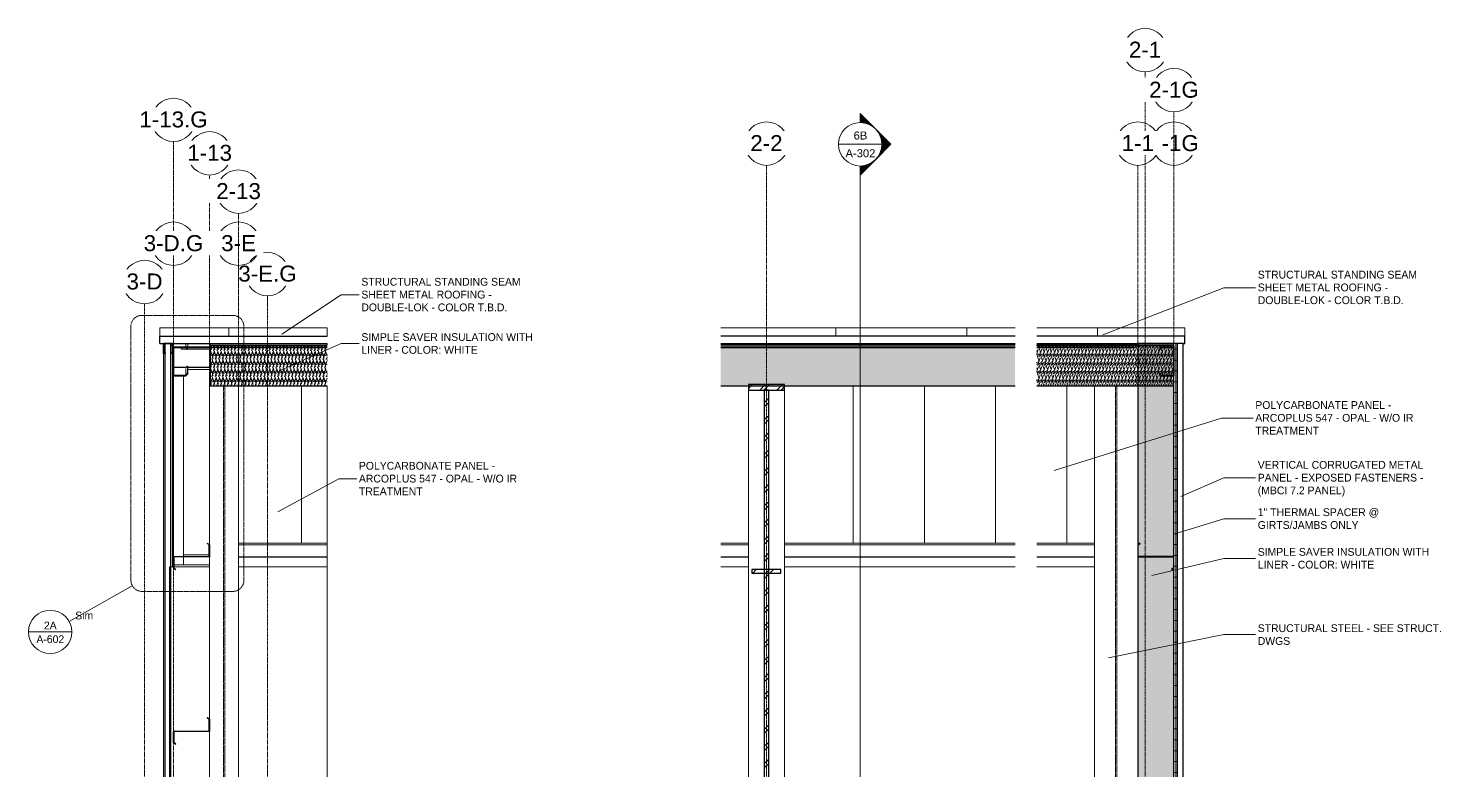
# Model space of a CAD drawing. Header units: inches. Extents: x 22734 to 24094, y -82 to 484.
# Drawn here: x 22741.3 to 23135.2, y 278.7 to 483.8 of the extents above; entities that cross this region are included whole.
import ezdxf

# ---------------------------------------------------------------- set-up
doc = ezdxf.new("R2010")
doc.units = ezdxf.units.IN
doc.header["$MEASUREMENT"] = 0
for name, pattern in [('Dash Dot 3_16_', [0.3125, 0.1875, -0.0625, 0, -0.0625]), ('Grid Line 1_2_', [0.875, 0.5, -0.125, 0.125, -0.125]), ('Hidden 1_8_', [0.1875, 0.125, -0.0625])]:
    doc.linetypes.add(name, pattern=pattern)
for name, color, linetype, lineweight in [('A-ANNO-IDEN', 131, 'Continuous', 9), ('A-ANNO-SYMB', 150, 'Continuous', 9), ('A-CLNG', 13, 'Continuous', 30), ('A-CLNG-PATT', 13, 'Continuous', 70), ('A-GLAZ-CWMG', 51, 'Continuous', 30), ('A-ROOF', 132, 'Continuous', 30), ('A-ROOF-PATT', 132, 'Continuous', 30), ('A-WALL', 113, 'Continuous', 30), ('A-WALL-PATT', 111, 'Continuous', 70), ('G-ANNO-SYMB', 111, 'Continuous', 9), ('S-BEAM', 12, 'Continuous', 30), ('S-COLS', 52, 'Continuous', 30), ('S-GRID', 1, 'Continuous', 9), ('S-GRID-IDEN', 1, 'Continuous', 9)]:
    doc.layers.add(name, color=color, linetype=linetype, lineweight=lineweight)
doc.styles.add('Arial_2', font='arial.ttf', dxfattribs={"height": 4.425898})
doc.styles.add('Arial_3', font='arial.ttf', dxfattribs={"height": 2.212949})
doc.styles.add('Century Gothic', font='GOTHIC.TTF', dxfattribs={"height": 2.155668})
pattern_1 = [(45, (19413.524, 104.131), (-2.3758788, 2.3758788), []), (45, (19413.524, 107.731), (-2.3758788, 2.3758788), [])]
pattern_2 = [(90, (-3018.388, 1279.445), (-36.188, 2e-15), [])]
pattern_3 = [(90, (23264.675, 0), (-19.685, 1e-15), [])]
pattern_4 = [(45, (22788.621, 110.131), (-2.3758788, 2.3758788), []), (45, (22788.621, 113.731), (-2.3758788, 2.3758788), [])]
pattern_5 = [(161.57, (22788.741, 110.251), (-0.9603837, -0.00039918), [0, -6.83, 0.758, 0]), (18.43, (22788.501, 110.251), (-0.9603837, 0.00039918), [0, -6.83, 0.758, 0]), (108.43, (22788.741, 110.251), (0.47951018, -2.4005264), [2.276, -5.312]), (71.57, (22788.501, 110.251), (0.47951018, 2.4005264), [2.276, -5.312])]

# ---------------------------------------------------------------- blocks, each defined once
blk = doc.blocks.new('Girt_C - 8_D-1987918-Wall Section - Fieldhouse - West Wall _ Polycarbonate')
at = {"layer": 'S-BEAM', "color": 8, "lineweight": 18}
for p, q in [((22785.06, 390.13), (22781.44, 390.13)), ((22785, 390.06), (22781.44, 390.06)), ((22791.52, 390.13), (22785.32, 390.13)), ((22791.52, 390.06), (22785.32, 390.06)), ((22791.52, 389.49), (22785.32, 389.49))]:
    blk.add_line(p, q, dxfattribs=at)
blk = doc.blocks.new('Rectangular Mullion - Profile_Polycarbonate_Lower-1768105-Wall Section - Fieldhouse - West Wall _ Polycarbonate')
at = {"layer": 'A-GLAZ-CWMG', "color": 8, "lineweight": 18}
for p, q in [((22784.14, 337.8), (22784.14, 338.27)), ((22784.14, 338.27), (22791.28, 338.27)), ((22784.14, 335.52), (22784.14, 337.69)), ((22791.39, 335.52), (22784.14, 335.52))]:
    blk.add_line(p, q, dxfattribs=at)
blk = doc.blocks.new('Rectangular Mullion - Profile_Polycarbonate_Upper and left-1766189-Wall Section - Fieldhouse - West Wall _ Polycarbonate')
at = {"layer": 'A-GLAZ-CWMG', "color": 8, "lineweight": 18}
for p, q in [((22781.39, 337.61), (22781.39, 387.79)), ((22784.14, 387.74), (22784.14, 337.8)), ((22784.14, 335.52), (22781.5, 335.52)), ((22784.14, 337.69), (22784.14, 335.52))]:
    blk.add_line(p, q, dxfattribs=at)
blk = doc.blocks.new('Girt_Z - 10_D-1351983-Wall Section - Fieldhouse - West Wall _ Polycarbonate')
at = {"layer": 'S-BEAM', "lineweight": 9}
h = blk.add_hatch(dxfattribs=at)
h.set_pattern_fill('FP_1', color=253, style=0, pattern_type=2)
h.set_pattern_definition(pattern_1)
h.paths.add_polyline_path([(22807.46, 395.63), (22823.86, 395.63), (22823.86, 395.74), (22783.52, 395.74), (22783.52, 395.63), (22791.05, 395.63)], flags=0)
at = {"layer": 'S-BEAM', "color": 8, "lineweight": 18}
for p, q in [((22783.52, 395.74), (22783.52, 395.78)), ((22791.52, 395.78), (22783.52, 395.78)), ((22783.52, 395.15), (22783.52, 395.63)), ((22783.52, 395.15), (22785.19, 395.15)), ((22785.3, 395.15), (22791.52, 395.15))]:
    blk.add_line(p, q, dxfattribs=at)
at = {"layer": 'S-BEAM', "color": 7}
for p, q in [((22783.52, 395.63), (22783.52, 395.74)), ((22783.52, 395.74), (22823.86, 395.74)), ((22783.52, 395.63), (22823.86, 395.63))]:
    blk.add_line(p, q, dxfattribs=at)
blk = doc.blocks.new('W-Wide Flange-Column - B1_G-1528735-Wall Section - Fieldhouse - West Wall _ Polycarbonate')
at = {"layer": 'S-COLS', "color": 8, "linetype": 'Hidden 1_8_', "lineweight": 18}
for p, q in [((22795.23, 0), (22795.23, 385.02)), ((22795.55, 385.02), (22795.55, 0))]:
    blk.add_line(p, q, dxfattribs=at)
blk = doc.blocks.new('Girt_Z - 10_D-1772157-Wall Section - Fieldhouse - West Wall _ Polycarbonate')
at = {"layer": 'S-BEAM', "color": 8, "lineweight": 18}
for p, q in [((22799.39, 341.54), (22823.86, 341.54)), ((22799.39, 341.06), (22823.86, 341.06)), ((22823.86, 341.54), (22823.86, 341.06)), ((22823.86, 341.06), (22823.86, 337.69)), ((22799.39, 337.69), (22823.86, 337.69)), ((22799.39, 337.61), (22823.86, 337.61)), ((22823.86, 337.69), (22823.86, 337.61)), ((22823.86, 337.61), (22823.86, 335))]:
    blk.add_line(p, q, dxfattribs=at)
blk = doc.blocks.new('Girt_Z - 10_D-1249026-Wall Section - Fieldhouse - West Wall _ Polycarbonate')
at = {"layer": 'S-BEAM', "lineweight": 9}
h = blk.add_hatch(dxfattribs=at)
h.set_pattern_fill('FP_1', color=253, style=0, pattern_type=2)
h.set_pattern_definition(pattern_1)
h.paths.add_polyline_path([(22781.96, 334.19), (22782.04, 334.27), (22781.5, 334.72), (22781.5, 337.61), (22781.51, 337.65), (22781.54, 337.68), (22781.58, 337.69), (22791.39, 337.69), (22791.39, 341.06), (22790.82, 341.54), (22790.75, 341.46), (22791.28, 341.01), (22791.28, 337.87), (22791.27, 337.83), (22791.24, 337.81), (22791.2, 337.8), (22781.58, 337.8), (22781.48, 337.77), (22781.42, 337.7), (22781.39, 337.61), (22781.39, 334.67)], flags=0)
at = {"layer": 'S-BEAM', "color": 7}
for p, q in [((22790.75, 341.46), (22790.82, 341.54)), ((22791.28, 341.01), (22790.75, 341.46)), ((22790.82, 341.54), (22791.39, 341.06)), ((22791.28, 337.87), (22791.28, 341.01)), ((22791.39, 341.06), (22791.39, 337.69)), ((22781.39, 334.67), (22781.39, 337.61)), ((22781.5, 337.61), (22781.5, 334.72)), ((22781.58, 337.8), (22791.2, 337.8)), ((22791.39, 337.69), (22781.58, 337.69)), ((22781.39, 334.67), (22781.96, 334.19)), ((22781.5, 334.72), (22782.04, 334.27)), ((22782.04, 334.27), (22781.96, 334.19))]:
    blk.add_line(p, q, dxfattribs=at)
for centre, radius, start, end in [((22781.58, 337.61), 0.188, 90, 180), ((22781.58, 337.61), 0.0782, 90, 177.8773), ((22791.2, 337.88), 0.0782, 270, 356.9576)]:
    blk.add_arc(centre, radius, start, end, dxfattribs=at)
blk = doc.blocks.new('Girt_C - 8_D-1405507-Wall Section - Fieldhouse - West Wall _ Polycarbonate')
at = {"layer": 'S-BEAM', "lineweight": 9}
h = blk.add_hatch(dxfattribs=at)
h.set_pattern_fill('FP_1', color=253, style=0, pattern_type=2)
h.set_pattern_definition(pattern_1)
h.paths.add_polyline_path([(22781.52, 387.74), (22784.84, 387.74), (22785.32, 388.31), (22785.23, 388.38), (22784.78, 387.84), (22781.52, 387.84), (22781.48, 387.86), (22781.45, 387.88), (22781.44, 387.92), (22781.45, 395.59), (22781.48, 395.62), (22781.52, 395.63), (22784.78, 395.63), (22785.23, 395.1), (22785.32, 395.17), (22784.84, 395.74), (22781.52, 395.74), (22781.45, 395.73), (22781.39, 395.69), (22781.35, 395.63), (22781.34, 395.55), (22781.34, 387.92), (22781.35, 387.85), (22781.39, 387.79), (22781.45, 387.75)], flags=0)
at = {"layer": 'S-BEAM', "color": 8, "lineweight": 18}
for p, q in [((22781.34, 396.74), (22781.34, 395.55)), ((22784.84, 395.74), (22784.84, 396.74)), ((22785.32, 396.74), (22785.32, 395.78)), ((22785.32, 395.22), (22785.32, 395.17)), ((22784.97, 390.13), (22785.23, 390.45)), ((22785.23, 390.45), (22785.32, 390.38)), ((22785.23, 390.45), (22785.23, 388.38)), ((22785.32, 390.38), (22785.32, 388.31)), ((22781.52, 389.81), (22781.52, 387.84)), ((22784.78, 387.84), (22784.78, 389.81))]:
    blk.add_line(p, q, dxfattribs=at)
at = {"layer": 'S-BEAM', "color": 7}
for p, q in [((22781.34, 395.55), (22781.34, 387.92)), ((22781.44, 387.92), (22781.44, 395.55)), ((22784.84, 395.74), (22781.52, 395.74)), ((22781.52, 395.63), (22784.78, 395.63)), ((22784.78, 395.63), (22785.23, 395.1)), ((22784.84, 395.74), (22785.32, 395.17)), ((22785.23, 395.1), (22785.32, 395.17)), ((22784.78, 387.84), (22781.52, 387.84)), ((22781.52, 387.74), (22784.84, 387.74)), ((22784.78, 387.84), (22785.23, 388.38)), ((22784.84, 387.74), (22785.32, 388.31)), ((22785.32, 388.31), (22785.23, 388.38))]:
    blk.add_line(p, q, dxfattribs=at)
at = {"layer": 'S-BEAM', "color": 7, "flags": 128}
for points in [[(22781.52, 395.74), (22781.45, 395.73), (22781.39, 395.69), (22781.35, 395.63), (22781.34, 395.55)], [(22781.44, 395.55), (22781.45, 395.59), (22781.48, 395.62), (22781.52, 395.63)], [(22781.34, 387.92), (22781.35, 387.85), (22781.39, 387.79), (22781.45, 387.75), (22781.52, 387.74)], [(22781.52, 387.84), (22781.48, 387.86), (22781.45, 387.88), (22781.44, 387.92)]]:
    blk.add_lwpolyline(points, dxfattribs=at)
blk = doc.blocks.new('Girt_Z - 10_D-1772654-Wall Section - Fieldhouse - West Wall _ Polycarbonate')
at = {"layer": 'S-BEAM', "lineweight": 9}
h = blk.add_hatch(dxfattribs=at)
h.set_pattern_fill('FP_1', color=253, style=0, pattern_type=2)
h.set_pattern_definition(pattern_1)
h.paths.add_polyline_path([(22781.96, 285.94), (22782.03, 286.02), (22781.5, 286.47), (22781.5, 289.36), (22781.51, 289.4), (22781.54, 289.43), (22781.58, 289.44), (22791.39, 289.44), (22791.39, 292.81), (22790.81, 293.29), (22790.74, 293.21), (22791.28, 292.76), (22791.28, 289.62), (22791.27, 289.58), (22791.24, 289.56), (22791.2, 289.55), (22781.58, 289.55), (22781.48, 289.52), (22781.41, 289.45), (22781.39, 289.36), (22781.39, 286.42)], flags=0)
at = {"layer": 'S-BEAM', "color": 7}
for p, q in [((22790.74, 293.21), (22790.81, 293.29)), ((22791.28, 292.76), (22790.74, 293.21)), ((22790.81, 293.29), (22791.39, 292.81)), ((22791.28, 289.62), (22791.28, 292.76)), ((22791.39, 292.81), (22791.39, 289.44)), ((22781.39, 286.42), (22781.39, 289.36)), ((22781.5, 289.36), (22781.5, 286.47)), ((22781.58, 289.55), (22791.2, 289.55)), ((22791.39, 289.44), (22781.58, 289.44)), ((22781.39, 286.42), (22781.96, 285.94)), ((22781.5, 286.47), (22782.03, 286.02)), ((22782.03, 286.02), (22781.96, 285.94))]:
    blk.add_line(p, q, dxfattribs=at)
for centre, radius, start, end in [((22781.58, 289.36), 0.188, 90, 180), ((22781.58, 289.36), 0.0782, 90, 177.8773), ((22791.2, 289.63), 0.0782, 270, 356.9576)]:
    blk.add_arc(centre, radius, start, end, dxfattribs=at)
blk = doc.blocks.new('Rectangular Mullion - Profile_Polycarbonate_Upper and left-1987914-Wall Section - Fieldhouse - West Wall _ Polycarbonate')
at = {"layer": 'A-GLAZ-CWMG', "color": 8, "lineweight": 18}
for p, q in [((22778.64, 393.99), (22778.64, 242.25)), ((22778.7, 396.18), (22779, 396.18)), ((22779, 396.38), (22779.07, 396.38)), ((22780.64, 396.38), (22780.7, 396.38)), ((22780.7, 396.18), (22781.08, 396.18)), ((22781.14, 393.99), (22781.14, 335))]:
    blk.add_line(p, q, dxfattribs=at)
at = {"layer": 'A-GLAZ-CWMG', "color": 10, "lineweight": 18}
for p, q in [((22779.07, 396.12), (22779.07, 393.99)), ((22779.07, 393.99), (22779.07, 242.25)), ((22780.64, 396.12), (22780.64, 393.99)), ((22780.64, 393.99), (22780.64, 335)), ((22779.07, 242.25), (22779.07, 242)), ((22779.07, 242), (22779.07, 239.56))]:
    blk.add_line(p, q, dxfattribs=at)
blk = doc.blocks.new('Rectangular Mullion - Profile_Polycarbonate_Upper and left-1987916-Wall Section - Fieldhouse - West Wall _ Polycarbonate')
at = {"layer": 'A-GLAZ-CWMG', "color": 7}
for p, q in [((22778.64, 393.99), (22778.64, 396.74)), ((22781.14, 396.74), (22778.64, 396.74)), ((22779.07, 393.99), (22778.64, 393.99)), ((22781.08, 396.68), (22778.7, 396.68)), ((22778.7, 396.68), (22778.7, 394.05)), ((22778.7, 394.05), (22779, 394.05)), ((22779, 394.05), (22779, 394.24)), ((22779, 394.24), (22779.07, 394.24)), ((22779.07, 394.24), (22779.07, 393.99)), ((22780.64, 393.99), (22780.64, 394.24)), ((22780.64, 394.24), (22780.7, 394.24)), ((22781.14, 393.99), (22780.64, 393.99)), ((22780.7, 394.24), (22780.7, 394.05)), ((22780.7, 394.05), (22781.08, 394.05)), ((22781.08, 394.05), (22781.08, 396.68)), ((22781.14, 396.74), (22781.14, 393.99))]:
    blk.add_line(p, q, dxfattribs=at)
at = {"layer": 'A-GLAZ-CWMG', "color": 8, "lineweight": 18}
for p, q in [((22779, 396.18), (22778.7, 396.18)), ((22779.07, 396.38), (22779, 396.38)), ((22779, 394.24), (22779, 396.38)), ((22780.7, 396.38), (22780.64, 396.38)), ((22780.7, 394.24), (22780.7, 396.38)), ((22781.08, 396.18), (22780.7, 396.18))]:
    blk.add_line(p, q, dxfattribs=at)
at = {"layer": 'A-GLAZ-CWMG', "color": 10, "lineweight": 18}
for p, q in [((22779.07, 394.24), (22779.07, 396.38)), ((22780.64, 394.24), (22780.64, 396.38))]:
    blk.add_line(p, q, dxfattribs=at)
blk = doc.blocks.new('Girt_Z - 10_D-1351983-Wall Section - Fieldhouse - East Wall _ Mezzanine')
at = {"layer": 'S-BEAM', "lineweight": 9}
h = blk.add_hatch(dxfattribs=at)
h.set_pattern_fill('FP_16', color=253, style=0, pattern_type=2)
h.set_pattern_definition(pattern_4)
h.paths.add_polyline_path([(26036.79, 395.63), (26063.77, 395.63), (26063.77, 395.74), (26036.79, 395.74)], flags=0)
at = {"layer": 'S-BEAM', "color": 7}
for p, q in [((26063.77, 395.74), (26036.79, 395.74)), ((26036.79, 395.63), (26063.77, 395.63)), ((26063.77, 395.63), (26063.77, 395.74))]:
    blk.add_line(p, q, dxfattribs=at)
blk = doc.blocks.new('Girt_Z - 10_D-1772157-Wall Section - Fieldhouse - East Wall _ Mezzanine')
at = {"layer": 'S-BEAM', "color": 8, "lineweight": 18}
for p, q in [((26036.79, 341.54), (26052.77, 341.54)), ((26036.79, 341.06), (26052.77, 341.06)), ((26036.79, 337.69), (26052.77, 337.69)), ((26036.79, 337.61), (26052.77, 337.61))]:
    blk.add_line(p, q, dxfattribs=at)
blk = doc.blocks.new('Girt_C - 8_D-1405508-Wall Section - Fieldhouse - East Wall _ Mezzanine')
at = {"layer": 'S-BEAM', "lineweight": 9}
h = blk.add_hatch(dxfattribs=at)
h.set_pattern_fill('FP_16', color=253, style=0, pattern_type=2)
h.set_pattern_definition(pattern_4)
h.paths.add_polyline_path([(26071.32, 387.74), (26074.63, 387.74), (26074.7, 387.75), (26074.76, 387.79), (26074.81, 387.85), (26074.82, 387.92), (26074.82, 395.55), (26074.81, 395.63), (26074.76, 395.69), (26074.7, 395.73), (26074.63, 395.74), (26071.32, 395.74), (26070.84, 395.17), (26070.92, 395.1), (26071.37, 395.63), (26074.64, 395.63), (26074.67, 395.62), (26074.7, 395.59), (26074.71, 395.55), (26074.7, 387.88), (26074.67, 387.86), (26074.64, 387.84), (26071.37, 387.84), (26070.92, 388.38), (26070.84, 388.31)], flags=0)
at = {"layer": 'S-BEAM', "color": 7}
for p, q in [((26071.32, 395.74), (26070.84, 395.17)), ((26070.84, 395.17), (26070.92, 395.1)), ((26070.92, 395.1), (26071.37, 395.63)), ((26074.63, 395.74), (26071.32, 395.74)), ((26071.37, 395.63), (26074.64, 395.63)), ((26074.71, 395.55), (26074.71, 387.92)), ((26074.82, 387.92), (26074.82, 395.55)), ((26070.92, 388.38), (26070.84, 388.31)), ((26070.84, 388.31), (26071.32, 387.74)), ((26071.37, 387.84), (26070.92, 388.38)), ((26071.32, 387.74), (26074.63, 387.74)), ((26074.64, 387.84), (26071.37, 387.84))]:
    blk.add_line(p, q, dxfattribs=at)
at = {"layer": 'S-BEAM', "color": 8, "lineweight": 18}
blk.add_line((26074.82, 395.55), (26074.82, 395.99), dxfattribs=at)
at = {"layer": 'S-BEAM', "color": 7, "flags": 128}
for points in [[(26074.82, 395.55), (26074.81, 395.63), (26074.76, 395.69), (26074.7, 395.73), (26074.63, 395.74)], [(26074.64, 395.63), (26074.67, 395.62), (26074.7, 395.59), (26074.71, 395.55)], [(26074.63, 387.74), (26074.7, 387.75), (26074.76, 387.79), (26074.81, 387.85), (26074.82, 387.92)], [(26074.71, 387.92), (26074.7, 387.88), (26074.67, 387.86), (26074.64, 387.84)]]:
    blk.add_lwpolyline(points, dxfattribs=at)
blk = doc.blocks.new('Girt_Z - 10_D-1223979-Wall Section - Fieldhouse - East Wall _ Mezzanine')
at = {"layer": 'S-BEAM', "lineweight": 9}
h = blk.add_hatch(dxfattribs=at)
h.set_pattern_fill('FP_16', color=253, style=0, pattern_type=2)
h.set_pattern_definition(pattern_4)
h.paths.add_polyline_path([(26074.19, 334.19), (26074.77, 334.67), (26074.77, 337.61), (26074.71, 337.74), (26074.58, 337.8), (26064.95, 337.8), (26064.9, 337.82), (26064.87, 337.87), (26064.87, 341.01), (26065.41, 341.46), (26065.34, 341.54), (26064.77, 341.06), (26064.77, 337.69), (26074.58, 337.69), (26074.63, 337.67), (26074.66, 337.61), (26074.66, 334.72), (26074.12, 334.27), (26074.17, 334.22)], flags=0)
at = {"layer": 'S-BEAM', "color": 7}
for p, q in [((26065.34, 341.54), (26064.77, 341.06)), ((26064.77, 341.06), (26064.77, 337.69)), ((26064.87, 341.01), (26065.41, 341.46)), ((26064.87, 337.87), (26064.87, 341.01)), ((26065.41, 341.46), (26065.34, 341.54)), ((26064.77, 337.69), (26074.58, 337.69)), ((26074.58, 337.8), (26064.95, 337.8)), ((26074.66, 337.61), (26074.66, 334.72)), ((26074.77, 334.67), (26074.77, 337.61)), ((26074.66, 334.72), (26074.12, 334.27)), ((26074.12, 334.27), (26074.19, 334.19)), ((26074.19, 334.19), (26074.77, 334.67))]:
    blk.add_line(p, q, dxfattribs=at)
for centre, radius, start, end in [((26064.95, 337.88), 0.0782, 183.0424, 270), ((26074.58, 337.61), 0.187, 360, 90), ((26074.58, 337.61), 0.0782, 2.1227, 90)]:
    blk.add_arc(centre, radius, start, end, dxfattribs=at)
blk = doc.blocks.new('Girt_C - 8_D-1405512-Wall Section - Fieldhouse - East Wall _ Mezzanine')
at = {"layer": 'S-BEAM', "lineweight": 9}
h = blk.add_hatch(dxfattribs=at)
h.set_pattern_fill('FP_16', color=253, style=0, pattern_type=2)
h.set_pattern_definition(pattern_4)
h.paths.add_polyline_path([(26071.27, 387.74), (26074.58, 387.74), (26074.65, 387.75), (26074.71, 387.79), (26074.75, 387.85), (26074.77, 387.92), (26074.77, 395.55), (26074.75, 395.63), (26074.71, 395.69), (26074.65, 395.73), (26074.58, 395.74), (26071.27, 395.74), (26070.78, 395.17), (26070.87, 395.1), (26071.32, 395.63), (26074.58, 395.63), (26074.62, 395.62), (26074.65, 395.59), (26074.66, 395.55), (26074.65, 387.88), (26074.62, 387.86), (26074.58, 387.84), (26071.32, 387.84), (26070.87, 388.38), (26070.78, 388.31)], flags=0)
at = {"layer": 'S-BEAM', "color": 7}
for p, q in [((26071.27, 395.74), (26070.78, 395.17)), ((26070.78, 395.17), (26070.87, 395.1)), ((26070.87, 395.1), (26071.32, 395.63)), ((26074.58, 395.74), (26071.27, 395.74)), ((26071.32, 395.63), (26074.58, 395.63)), ((26074.66, 395.55), (26074.66, 387.92)), ((26074.77, 387.92), (26074.77, 395.55)), ((26070.87, 388.38), (26070.78, 388.31)), ((26070.78, 388.31), (26071.27, 387.74)), ((26071.32, 387.84), (26070.87, 388.38)), ((26071.27, 387.74), (26074.58, 387.74)), ((26074.58, 387.84), (26071.32, 387.84))]:
    blk.add_line(p, q, dxfattribs=at)
at = {"layer": 'S-BEAM', "color": 8, "lineweight": 18}
blk.add_line((26074.77, 395.55), (26074.77, 395.99), dxfattribs=at)
at = {"layer": 'S-BEAM', "color": 7, "flags": 128}
for points in [[(26074.77, 395.55), (26074.75, 395.63), (26074.71, 395.69), (26074.65, 395.73), (26074.58, 395.74)], [(26074.58, 395.63), (26074.62, 395.62), (26074.65, 395.59), (26074.66, 395.55)], [(26074.66, 387.92), (26074.65, 387.88), (26074.62, 387.86), (26074.58, 387.84)], [(26074.58, 387.74), (26074.65, 387.75), (26074.71, 387.79), (26074.75, 387.85), (26074.77, 387.92)]]:
    blk.add_lwpolyline(points, dxfattribs=at)
blk = doc.blocks.new('W-Wide Flange-Column - B1_I-1389345-Wall Section - Fieldhouse - East Wall _ Mezzanine')
at = {"layer": 'S-COLS', "color": 8, "linetype": 'Hidden 1_8_', "lineweight": 18}
for p, q in [((26058.61, 180), (26058.61, 385.02)), ((26058.92, 385.02), (26058.92, 180)), ((26058.61, 158.16), (26058.61, 169.62)), ((26058.92, 169.52), (26058.92, 158.26)), ((26058.61, 0), (26058.61, 157.78)), ((26058.92, 157.78), (26058.92, 0))]:
    blk.add_line(p, q, dxfattribs=at)
blk = doc.blocks.new('Girt_Z - 10_D-V1-Wall Section - Fieldhouse - East Wall _ Mezzanine')
at = {"layer": 'S-BEAM', "lineweight": 9}
h = blk.add_hatch(dxfattribs=at)
h.set_pattern_fill('FP_16', color=253, style=0, pattern_type=2)
h.set_pattern_definition(pattern_4)
edge = h.paths.add_edge_path(flags=0)
edge.add_line((25949.4, 395.63), (26030.83, 395.63))
edge.add_line((26030.83, 395.63), (26030.83, 395.74))
edge.add_line((26030.83, 395.74), (25949.4, 395.73))
at = {"layer": 'S-BEAM', "color": 7}
for p, q in [((26030.83, 395.74), (25949.4, 395.74)), ((25949.4, 395.63), (26030.83, 395.63))]:
    blk.add_line(p, q, dxfattribs=at)
blk = doc.blocks.new('columns and girder2 - one-1334686-Wall Section - Fieldhouse - East Wall _ Mezzanine')
at = {"layer": 'S-BEAM', "lineweight": 9}
h = blk.add_hatch(dxfattribs=at)
h.set_pattern_fill('FP_16', color=253, style=0, pattern_type=2)
h.set_pattern_definition(pattern_4)
h.paths.add_polyline_path([(25957.05, 383.85), (25967.05, 383.85), (25967.05, 385.35), (25957.05, 385.35)], flags=0)
h = blk.add_hatch(dxfattribs=at)
h.set_pattern_fill('FP_16', color=253, style=0, pattern_type=2)
h.set_pattern_definition(pattern_4)
h.paths.add_polyline_path([(25961.42, 226.93), (25962.67, 226.93), (25962.67, 383.85), (25961.42, 383.85), (25961.42, 242.87)], flags=0)
h = blk.add_hatch(dxfattribs=at)
h.set_pattern_fill('FP_16', color=253, style=0, pattern_type=2)
h.set_pattern_definition(pattern_4)
h.paths.add_polyline_path([(25966.05, 333.23), (25966.05, 334.23), (25958.05, 334.23), (25958.05, 333.23)], flags=0)
h = blk.add_hatch(dxfattribs=at)
h.set_pattern_fill('FP_16', color=253, style=0, pattern_type=2)
h.set_pattern_definition(pattern_4)
h.paths.add_polyline_path([(25957.05, 214.37), (25967.05, 214.37), (25967.05, 226.93), (25957.05, 226.93)], flags=0)
at = {"layer": 'S-BEAM', "color": 7}
for p, q in [((25957.05, 385.35), (25957.05, 383.85)), ((25967.05, 385.35), (25957.05, 385.35)), ((25957.05, 383.85), (25967.05, 383.85)), ((25961.42, 383.85), (25961.42, 226.93)), ((25962.67, 383.85), (25961.42, 383.85)), ((25962.67, 226.93), (25962.67, 383.85)), ((25967.05, 383.85), (25967.05, 385.35)), ((25958.05, 334.23), (25958.05, 333.23)), ((25966.05, 334.23), (25958.05, 334.23)), ((25958.05, 333.23), (25966.05, 333.23)), ((25966.05, 333.23), (25966.05, 334.23)), ((25957.05, 226.93), (25957.05, 214.37)), ((25967.05, 226.93), (25957.05, 226.93)), ((25961.42, 226.93), (25962.67, 226.93)), ((25967.05, 214.37), (25967.05, 226.93)), ((25957.05, 214.37), (25967.05, 214.37))]:
    blk.add_line(p, q, dxfattribs=at)
at = {"layer": 'S-BEAM', "color": 8, "lineweight": 18}
for p, q in [((25957.05, 226.93), (25957.05, 383.85)), ((25967.05, 226.93), (25967.05, 383.85)), ((25957.05, 1), (25957.05, 214.37)), ((25967.05, 214.37), (25967.05, 180)), ((25967.05, 170), (25967.05, 0))]:
    blk.add_line(p, q, dxfattribs=at)
blk = doc.blocks.new('Girt_Z - 10_D-V3-Wall Section - Fieldhouse - East Wall _ Mezzanine')
at = {"layer": 'S-BEAM', "color": 8, "lineweight": 18}
for p, q in [((25949.4, 341.54), (25957.05, 341.54)), ((25949.4, 341.06), (25957.05, 341.06)), ((25967.05, 341.54), (26030.83, 341.54)), ((25967.05, 341.06), (26030.83, 341.06)), ((25949.4, 337.69), (25957.05, 337.69)), ((25949.4, 337.61), (25957.05, 337.61)), ((25967.05, 337.69), (26030.83, 337.69)), ((25967.05, 337.61), (26030.83, 337.61))]:
    blk.add_line(p, q, dxfattribs=at)
blk = doc.blocks.new('Grid - Grid Head - Circle-14747-Wall Section - Fieldhouse - West Wall _ Polycarbonate')
at = {"layer": 'S-GRID-IDEN'}
blk.add_circle((22807.39, 415.89), 6, dxfattribs=at)
blk = doc.blocks.new('Section - Callout Head-19020-Wall Section - Fieldhouse - West Wall _ Polycarbonate')
at = {"layer": 'A-ANNO-SYMB'}
blk.add_line((22741.28, 316.96), (22753.28, 316.96), dxfattribs=at)
for start, end in [(0, 180), (180, 360)]:
    blk.add_arc((22747.28, 316.96), 6, start, end, dxfattribs=at)
blk = doc.blocks.new('Grid - Grid Head - Circle-14747-Wall Section - Fieldhouse - East Wall _ Mezzanine')
at = {"layer": 'S-GRID-IDEN'}
blk.add_circle((25962.05, 451.97), 6, dxfattribs=at)
blk = doc.blocks.new('Section - Section Head - Filled-1526-Wall Section - Fieldhouse - East Wall _ Mezzanine')
at = {"layer": 'G-ANNO-SYMB'}
h = blk.add_hatch(color=256, dxfattribs=at)
edge = h.paths.add_edge_path(flags=0)
edge.add_arc((25987.97, 451.79), 6.01, 47.9216, 90)
edge.add_line((25987.97, 457.79), (25987.97, 460.27))
edge.add_line((25987.97, 460.27), (25992, 456.24))
h = blk.add_hatch(color=256, dxfattribs=at)
edge = h.paths.add_edge_path(flags=0)
edge.add_line((25992.21, 456.03), (25996.46, 451.79))
edge.add_line((25996.46, 451.79), (25993.97, 451.79))
edge.add_arc((25987.97, 451.79), 6, 0, 45)
h = blk.add_hatch(color=256, dxfattribs=at)
edge = h.paths.add_edge_path(flags=0)
edge.add_arc((25987.97, 451.79), 6, 315, 360)
edge.add_line((25993.97, 451.79), (25996.46, 451.79))
edge.add_line((25996.46, 451.79), (25992.21, 447.54))
h = blk.add_hatch(color=256, dxfattribs=at)
edge = h.paths.add_edge_path(flags=0)
edge.add_line((25992, 447.33), (25987.97, 443.3))
edge.add_line((25987.97, 443.3), (25987.97, 445.78))
edge.add_arc((25987.97, 451.79), 6.01, 270, 312.0784)
for p, q in [((25996.46, 451.79), (25987.97, 460.27)), ((25987.97, 457.79), (25987.97, 460.27)), ((25992, 456.24), (25987.97, 460.27)), ((25987.97, 460.27), (25987.97, 457.79)), ((25996.46, 451.79), (25992.21, 456.03)), ((25996.46, 451.79), (25987.97, 443.3)), ((25992.21, 447.54), (25996.46, 451.79)), ((25993.97, 451.79), (25996.46, 451.79)), ((25996.46, 451.79), (25993.97, 451.79)), ((25987.97, 443.3), (25992, 447.33)), ((25987.97, 445.79), (25987.97, 443.3)), ((25987.97, 445.78), (25987.97, 443.3))]:
    blk.add_line(p, q, dxfattribs=at)
for radius, start, end in [(6, 90, 270), (6, 270, 90), (6.01, 47.9216, 90), (6, 0, 45), (6, 315, 0), (6.01, 270, 312.0784)]:
    blk.add_arc((25987.97, 451.79), radius, start, end, dxfattribs=at)
blk = doc.blocks.new('Grid - Grid Head - Circle-V14-Wall Section - Fieldhouse - East Wall _ Mezzanine')
at = {"layer": 'S-GRID-IDEN'}
blk.add_circle((26074.77, 451.97), 6, dxfattribs=at)

msp = doc.modelspace()

# ---------------------------------------------------------------- hatches: boundary and pattern name
at = {"layer": 'A-CLNG-PATT', "lineweight": 9}
h = msp.add_hatch(dxfattribs=at)
h.set_pattern_fill('FP_4', color=253, style=0, pattern_type=2)
h.set_pattern_definition([(161.57, (19413.644, 104.251), (-0.960383694, -0.00039918), [0, -6.83, 0.758, 0]), (18.43, (19413.404, 104.251), (-0.960383694, 0.00039918), [0, -6.83, 0.758, 0]), (108.43, (19413.644, 104.251), (0.479510182, -2.400526398), [2.276, -5.312]), (71.57, (19413.404, 104.251), (0.479510182, 2.400526398), [2.276, -5.312])])
h.paths.add_polyline_path([(22823.86408, 385.02262), (22823.86408, 396.28238), (22791.52499, 396.28238), (22791.52499, 385.02262), (22807.45779, 385.02262)], flags=0)
h = msp.add_hatch(dxfattribs=at)
h.set_pattern_fill('FP_17', color=253, style=0, pattern_type=2)
h.set_pattern_definition(pattern_5)
h.paths.add_polyline_path([(22973.45559, 385.0226), (23014.17268, 385.0226), (23014.17268, 396.28239), (22932.74494, 396.28239), (22932.74494, 385.0226)], flags=0)
h = msp.add_hatch(dxfattribs=at)
h.set_pattern_fill('FP_17', color=253, style=0, pattern_type=2)
h.set_pattern_definition(pattern_5)
h.paths.add_polyline_path([(23045.05459, 385.0226), (23058.11333, 385.0226), (23058.11333, 396.28239), (23020.13978, 396.28239), (23020.13978, 385.0226)], flags=0)
at = {"layer": 'A-ROOF-PATT', "lineweight": 9}
h = msp.add_hatch(dxfattribs=at)
h.set_pattern_fill('FP_2', color=43, style=0, pattern_type=2)
h.set_pattern_definition([(90, (-1.735, 1279.445), (-36.188, 2e-15), [])])
h.paths.add_polyline_path([(22823.86408, 398.74473), (22823.86408, 401.03192), (22777.63923, 401.03192), (22777.63923, 398.74473), (22807.45779, 398.74473)], flags=0)
h = msp.add_hatch(dxfattribs=at)
h.set_pattern_fill('FP_14', color=43, style=0, pattern_type=2)
h.set_pattern_definition(pattern_2)
h.paths.add_polyline_path([(22973.45559, 398.74475), (23014.17268, 398.74475), (23014.17268, 401.03192), (22932.74494, 401.03192), (22932.74494, 398.74475)], flags=0)
h = msp.add_hatch(dxfattribs=at)
h.set_pattern_fill('FP_14', color=43, style=0, pattern_type=2)
h.set_pattern_definition(pattern_2)
h.paths.add_polyline_path([(23045.05459, 398.74475), (23061.11333, 398.74475), (23061.11333, 401.03192), (23020.13978, 401.03192), (23020.13978, 398.74475)], flags=0)
at = {"layer": 'A-WALL-PATT', "lineweight": 9}
h = msp.add_hatch(dxfattribs=at)
h.set_pattern_fill('FP_17', color=253, style=0, pattern_type=2)
h.set_pattern_definition(pattern_5)
h.paths.add_polyline_path([(23058.11195, 146.25), (23058.11195, 396.74299), (23048.11195, 396.74299), (23048.11195, 146.25), (23057.51209, 146.25)], flags=0)
h = msp.add_hatch(dxfattribs=at)
h.set_pattern_fill('FP_19', color=253, style=0, pattern_type=2)
h.set_pattern_definition([(0, (22788.621, 110.131), (0, 3), []), (90, (22788.621, 110.131), (-3, 2e-16), [])])
h.paths.add_polyline_path([(23058.11195, 146.25), (23059.11195, 146.25), (23059.11195, 396.74299), (23058.11195, 396.74299), (23058.11195, 153.4013)], flags=0)
h = msp.add_hatch(dxfattribs=at)
h.set_pattern_fill('FP_7', color=43, style=0, pattern_type=2)
h.set_pattern_definition([(90, (26281.328, 0), (-19.685, 1e-15), [])])
h.paths.add_polyline_path([(22784.14023, 338.26775), (22791.28088, 338.26775), (22791.27765, 341.0142), (22790.74541, 341.4608), (22790.81572, 341.54459), (22791.39023, 341.06252), (22791.39023, 388.92447), (22791.52499, 388.92447), (22791.52499, 389.48675), (22785.31854, 389.48675), (22785.31854, 388.31131), (22784.83554, 387.73519), (22784.14023, 387.73519), (22784.14023, 348.22092)], flags=0)
h.paths.add_polyline_path([(22807.45779, 341.54459), (22823.86408, 341.54459), (22823.86408, 385.02262), (22799.39023, 385.02262), (22799.39023, 341.54459)], flags=0)
h = msp.add_hatch(dxfattribs=at)
h.set_pattern_fill('FP_15', color=43, style=0, pattern_type=2)
h.set_pattern_definition(pattern_3)
h.paths.add_polyline_path([(22940.39201, 341.54459), (22940.39201, 385.0226), (22932.74494, 385.0226), (22932.74494, 341.54459)], flags=0)
h.paths.add_polyline_path([(22950.39201, 341.54459), (23014.17268, 341.54459), (23014.17268, 385.0226), (22950.39201, 385.0226), (22950.39201, 362.15792)], flags=0)
h = msp.add_hatch(dxfattribs=at)
h.set_pattern_fill('FP_15', color=43, style=0, pattern_type=2)
h.set_pattern_definition(pattern_3)
edge = h.paths.add_edge_path(flags=0)
edge.add_line((23020.13978, 341.54459), (23036.11195, 341.54459))
edge.add_line((23036.11195, 341.54459), (23036.11195, 385.0226))
edge.add_line((23036.11195, 385.0226), (23020.13978, 385.0226))

# ---------------------------------------------------------------- linework, layer by layer
at = {"layer": 'A-ANNO-IDEN', "color": 153}
for p, q in [((22811.38445, 399.28017), (22827.81244, 410.16372)), ((22827.81244, 410.16372), (22833.35688, 410.16372)), ((23038.44696, 399.14837), (23071.91969, 412.14339)), ((23071.91969, 412.14339), (23081.28903, 412.14339)), ((22811.11337, 389.30331), (22827.81244, 396.70011)), ((22827.81244, 396.70011), (22833.35688, 396.70011)), ((23024.9471, 361.63789), (23071.24025, 376.08513)), ((23071.24025, 376.08513), (23080.6096, 376.08513)), ((22810.22915, 350.18416), (22827.133, 359.29098)), ((22827.133, 359.29098), (22832.67745, 359.29098)), ((23059.97874, 354.45397), (23071.91969, 359.54908)), ((23071.91969, 359.54908), (23081.28903, 359.54908)), ((23058.35757, 344.10936), (23071.91969, 348.27808)), ((23071.91969, 348.27808), (23081.28903, 348.27808)), ((23051.95009, 332.52956), (23071.91969, 337.31588)), ((23071.91969, 337.31588), (23081.28903, 337.31588)), ((23040.00363, 309.84737), (23071.91969, 316.21361)), ((23071.91969, 316.21361), (23081.28903, 316.21361))]:
    msp.add_line(p, q, dxfattribs=at)
at = {"layer": 'A-ANNO-SYMB', "linetype": 'Dash Dot 3_16_'}
for p, q in [((22797.84745, 404.48948), (22772.6163, 404.48948)), ((22769.6163, 401.48948), (22769.6163, 331.17685)), ((22800.84745, 331.17685), (22800.84745, 401.48948)), ((22772.6163, 328.17685), (22797.84745, 328.17685))]:
    msp.add_line(p, q, dxfattribs=at)
at = {"layer": 'A-ANNO-SYMB'}
msp.add_line((22770.0002, 329.70851), (22752.51358, 319.89381), dxfattribs=at)
at = {"layer": 'A-ANNO-SYMB', "linetype": 'Dash Dot 3_16_'}
for centre, start, end in [((22772.6163, 401.48948), 90, 180), ((22797.84745, 401.48948), 0, 90), ((22772.6163, 331.17685), 180, 270), ((22797.84745, 331.17685), 270, 0)]:
    msp.add_arc(centre, 3, start, end, dxfattribs=at)
at = {"layer": 'A-CLNG', "color": 8, "lineweight": 18}
for p, q in [((22791.52499, 396.74299), (22791.52499, 396.28238)), ((22823.86408, 396.74299), (22823.86408, 396.28238))]:
    msp.add_line(p, q, dxfattribs=at)
at = {"layer": 'A-CLNG', "color": 7}
for p, q in [((22791.52499, 396.28238), (22823.86408, 396.28238)), ((22791.52499, 396.28238), (22791.52499, 385.02262)), ((23014.17294, 396.28238), (22932.7448, 396.28238)), ((23058.11195, 396.28238), (23020.13978, 396.28238)), ((22791.52499, 385.02262), (22823.86408, 385.02262)), ((22932.7448, 385.02262), (23014.17294, 385.02262)), ((23020.13978, 385.02262), (23058.11195, 385.02262))]:
    msp.add_line(p, q, dxfattribs=at)
at = {"layer": 'A-ROOF', "color": 8, "lineweight": 18}
for p, q in [((22823.86408, 401.03192), (22777.63923, 401.03192)), ((22777.63923, 401.03192), (22777.63923, 398.74473)), ((22823.86408, 401.03192), (22823.86408, 398.74473)), ((23014.17294, 401.03192), (22932.7448, 401.03192)), ((23061.11195, 401.03192), (23020.13978, 401.03192)), ((23061.11195, 398.74475), (23061.11195, 401.03192))]:
    msp.add_line(p, q, dxfattribs=at)
at = {"layer": 'A-ROOF', "color": 7}
for p, q in [((22777.63923, 398.74473), (22823.86408, 398.74473)), ((22777.63923, 396.74299), (22777.63923, 398.74473)), ((23014.17294, 398.74473), (22932.7448, 398.74473)), ((23061.11195, 398.74473), (23020.13978, 398.74473)), ((23061.11195, 396.74299), (23061.11195, 398.74473)), ((22777.63923, 396.74299), (22823.86408, 396.74299)), ((22932.7448, 396.74299), (23014.17294, 396.74299)), ((23020.13978, 396.74299), (23048.11195, 396.74299)), ((23060.61195, 396.74299), (23061.11195, 396.74299))]:
    msp.add_line(p, q, dxfattribs=at)
at = {"layer": 'A-WALL', "color": 7}
for p, q in [((22779.06542, 239.5625), (22779.06542, 396.68044)), ((22780.64022, 396.68044), (22779.06542, 396.68044)), ((22780.64022, 239.5625), (22780.64022, 396.68044)), ((23048.11195, 396.74299), (23048.11195, 396.28242)), ((23060.61195, 396.74299), (23048.11195, 396.74299)), ((23048.11195, 396.28239), (23048.11195, 0)), ((23058.11195, 396.28242), (23058.11195, 396.74299)), ((23058.11195, 0), (23058.11195, 396.28239)), ((23059.11195, 0), (23059.11195, 396.74299)), ((23060.61195, 0), (23060.61195, 396.74299))]:
    msp.add_line(p, q, dxfattribs=at)
at = {"layer": 'A-WALL', "color": 10, "lineweight": 18}
for p, q in [((22823.86408, 341.54459), (22823.86408, 385.02262)), ((22780.26523, 335), (22780.26523, 239.5625))]:
    msp.add_line(p, q, dxfattribs=at)
at = {"layer": 'A-WALL', "color": 8, "lineweight": 18}
for p, q in [((22781.39025, 335), (22780.26523, 335)), ((22791.39023, 335), (22781.49963, 335)), ((22823.86408, 335), (22799.39023, 335)), ((22823.86408, 335), (22823.86408, 148.06252)), ((22940.39201, 335), (22932.7448, 335)), ((23014.17294, 335), (22950.39201, 335)), ((23036.11195, 335), (23020.13978, 335))]:
    msp.add_line(p, q, dxfattribs=at)
at = {"layer": 'G-ANNO-SYMB'}
for p, q in [((22965.31874, 451.7851), (22977.31874, 451.7851)), ((22971.31874, 445.7851), (22971.31874, -79.33881))]:
    msp.add_line(p, q, dxfattribs=at)
at = {"layer": 'S-COLS', "color": 8, "lineweight": 18}
for p, q in [((22791.39023, 388.92447), (22791.52499, 388.92447)), ((22791.39023, 388.92447), (22791.39023, 341.0625)), ((22799.39023, 385.02262), (22799.39023, 0)), ((23036.11195, 385.0226), (23036.11195, 180)), ((22791.39023, 337.6875), (22791.39023, 244.5625))]:
    msp.add_line(p, q, dxfattribs=at)
at = {"layer": 'S-GRID', "linetype": 'Grid Line 1_2_'}
for p, q in [((22945.39201, -57.90053), (22945.39201, 445.9726)), ((22945.39201, -57.90053), (22945.39201, 445.9726)), ((23048.11195, -57.90053), (23048.11195, 445.9726)), ((23058.11195, -57.90053), (23058.11195, 445.9726)), ((22807.39023, -58.85782), (22807.39023, 409.89105)), ((22773.39023, -58.85782), (22773.39023, 407.71845))]:
    msp.add_line(p, q, dxfattribs=at)

# ---------------------------------------------------------------- block references
at = {"layer": 'A-ANNO-SYMB'}
msp.add_blockref('Section - Callout Head-19020-Wall Section - Fieldhouse - West Wall _ Polycarbonate', (0, 0), dxfattribs=at)
at = {"layer": 'A-GLAZ-CWMG', "color": 7}
msp.add_blockref('Rectangular Mullion - Profile_Polycarbonate_Upper and left-1987916-Wall Section - Fieldhouse - West Wall _ Polycarbonate', (0, 0), dxfattribs=at)
at = {"layer": 'A-GLAZ-CWMG', "color": 8, "lineweight": 18}
for name in ['Rectangular Mullion - Profile_Polycarbonate_Upper and left-1987914-Wall Section - Fieldhouse - West Wall _ Polycarbonate', 'Rectangular Mullion - Profile_Polycarbonate_Upper and left-1766189-Wall Section - Fieldhouse - West Wall _ Polycarbonate', 'Rectangular Mullion - Profile_Polycarbonate_Lower-1768105-Wall Section - Fieldhouse - West Wall _ Polycarbonate']:
    msp.add_blockref(name, (0, 0), dxfattribs=at)
at = {"layer": 'G-ANNO-SYMB'}
msp.add_blockref('Section - Section Head - Filled-1526-Wall Section - Fieldhouse - East Wall _ Mezzanine', (-3016.65312, 0), dxfattribs=at)
at = {"layer": 'S-BEAM', "color": 8, "lineweight": 18}
for name, p in [('Girt_C - 8_D-1405507-Wall Section - Fieldhouse - West Wall _ Polycarbonate', (0, 0)), ('Girt_Z - 10_D-1351983-Wall Section - Fieldhouse - West Wall _ Polycarbonate', (0, 0)), ('Girt_Z - 10_D-V1-Wall Section - Fieldhouse - East Wall _ Mezzanine', (-3016.65312, 0)), ('Girt_Z - 10_D-1351983-Wall Section - Fieldhouse - East Wall _ Mezzanine', (-3016.65312, 0)), ('Girt_C - 8_D-1405512-Wall Section - Fieldhouse - East Wall _ Mezzanine', (-3016.65312, 0)), ('Girt_C - 8_D-1405508-Wall Section - Fieldhouse - East Wall _ Mezzanine', (-3016.65312, 0)), ('Girt_C - 8_D-1987918-Wall Section - Fieldhouse - West Wall _ Polycarbonate', (0, 0)), ('columns and girder2 - one-1334686-Wall Section - Fieldhouse - East Wall _ Mezzanine', (-3016.65312, 0)), ('Girt_Z - 10_D-1772157-Wall Section - Fieldhouse - West Wall _ Polycarbonate', (0, 0)), ('Girt_Z - 10_D-V3-Wall Section - Fieldhouse - East Wall _ Mezzanine', (-3016.65312, 0)), ('Girt_Z - 10_D-1772157-Wall Section - Fieldhouse - East Wall _ Mezzanine', (-3016.65312, 0)), ('Girt_Z - 10_D-1223979-Wall Section - Fieldhouse - East Wall _ Mezzanine', (-3016.65312, 0))]:
    msp.add_blockref(name, p, dxfattribs=at)
at = {"layer": 'S-BEAM', "color": 7}
for name in ['Girt_Z - 10_D-1249026-Wall Section - Fieldhouse - West Wall _ Polycarbonate', 'Girt_Z - 10_D-1772654-Wall Section - Fieldhouse - West Wall _ Polycarbonate']:
    msp.add_blockref(name, (0, 0), dxfattribs=at)
at = {"layer": 'S-COLS', "color": 8, "linetype": 'Hidden 1_8_', "lineweight": 18}
for name, p in [('W-Wide Flange-Column - B1_G-1528735-Wall Section - Fieldhouse - West Wall _ Polycarbonate', (0, 0)), ('W-Wide Flange-Column - B1_I-1389345-Wall Section - Fieldhouse - East Wall _ Mezzanine', (-3016.65312, 0))]:
    msp.add_blockref(name, p, dxfattribs=at)
at = {"layer": 'S-GRID-IDEN'}
for name, p in [('Grid - Grid Head - Circle-V14-Wall Section - Fieldhouse - East Wall _ Mezzanine', (-3024.65312, 25.83871)), ('Grid - Grid Head - Circle-14747-Wall Section - Fieldhouse - East Wall _ Mezzanine', (-3016.65312, 0)), ('Grid - Grid Head - Circle-V14-Wall Section - Fieldhouse - East Wall _ Mezzanine', (-3016.65312, 0)), ('Grid - Grid Head - Circle-14747-Wall Section - Fieldhouse - West Wall _ Polycarbonate', (-16, 33.40375)), ('Grid - Grid Head - Circle-14747-Wall Section - Fieldhouse - West Wall _ Polycarbonate', (0, 0)), ('Grid - Grid Head - Circle-14747-Wall Section - Fieldhouse - West Wall _ Polycarbonate', (-34, -2.1726))]:
    msp.add_blockref(name, p, dxfattribs=at)

# ---------------------------------------------------------------- texts
at = {"layer": 'A-ANNO-SYMB', "char_height": 2.155668, "line_spacing_factor": 0.984117, "style": 'Century Gothic'}
for s, insert, width, attachment_point in [('2A', (22747.31599, 319.8298), 4.617, 2), ('Sim', (22754.20939, 322.59126), 5.778, 1), ('A-602', (22747.31599, 316.03174), 9.72, 2)]:
    msp.add_mtext(s, dxfattribs=dict(at, insert=insert, width=width, attachment_point=attachment_point))
at = {"layer": 'G-ANNO-SYMB', "char_height": 2.212949, "attachment_point": 2, "line_spacing_factor": 0.938532, "style": 'Arial_3'}
for s, insert, width in [('6B', (22971.39558, 455.32738), 4.509), ('A-302', (22971.39558, 450.41832), 9.828)]:
    msp.add_mtext(s, dxfattribs=dict(at, insert=insert, width=width))

# ---------------------------------------------------------------- next in the draw order: texts
at = {"layer": 'A-ANNO-IDEN', "char_height": 2.1556677, "attachment_point": 1, "line_spacing_factor": 0.984117, "style": 'Century Gothic', "bg_fill": 3, "box_fill_scale": 1.25, "bg_fill_color": 0, "bg_fill_transparency": 0}
for s, insert, width in [('STRUCTURAL STANDING SEAM\\PSHEET METAL ROOFING -\\PDOUBLE-LOK - COLOR T.B.D.', (22833.35688, 414.8551), 50.031), ('STRUCTURAL STANDING SEAM\\PSHEET METAL ROOFING -\\PDOUBLE-LOK - COLOR T.B.D.', (23081.28903, 416.83477), 50.031), ('SIMPLE SAVER INSULATION WITH\\PLINER - COLOR: WHITE', (22833.35688, 399.57006), 53.325), ('POLYCARBONATE PANEL -\\PARCOPLUS 547 - OPAL - W/O IR\\PTREATMENT', (23080.6096, 380.77651), 53.109), ('POLYCARBONATE PANEL -\\PARCOPLUS 547 - OPAL - W/O IR\\PTREATMENT', (22832.67745, 363.98236), 53.109), ('VERTICAL CORRUGATED METAL\\PPANEL - EXPOSED FASTENERS -\\P(MBCI 7.2 PANEL)', (23081.28903, 364.24046), 53.217), ('1" THERMAL SPACER @\\PGIRTS/JAMBS ONLY', (23081.28903, 351.14803), 38.016), ('SIMPLE SAVER INSULATION WITH\\PLINER - COLOR: WHITE', (23081.28903, 340.18583), 53.325), ('STRUCTURAL STEEL - SEE STRUCT.\\PDWGS', (23081.28903, 319.08356), 53.109)]:
    msp.add_mtext(s, dxfattribs=dict(at, insert=insert, width=width))
at = {"layer": 'S-GRID-IDEN', "char_height": 4.425898, "attachment_point": 2, "line_spacing_factor": 0.938532, "style": 'Arial_2', "bg_fill": 3, "box_fill_scale": 1.25, "bg_fill_color": 0, "bg_fill_transparency": 0}
for s, insert, width in [('2-1', (23050.1108, 480.17053), 10.638), ('1-2', (22945.39085, 454.33181), 10.638), ('1-1G', (23058.1108, 454.33181), 16.362), ('1-13', (22791.38907, 451.65401), 14.742), ('3-E.G', (22807.38907, 418.25026), 19.224)]:
    msp.add_mtext(s, dxfattribs=dict(at, insert=insert, width=width))

# ---------------------------------------------------------------- next in the draw order: linework, layer by layer
at = {"layer": 'S-GRID', "linetype": 'Grid Line 1_2_'}
for p, q in [((23050.11195, -57.90053), (23050.11195, 471.81131)), ((23058.11195, -57.90053), (23058.11195, 460.74027)), ((22781.39023, -58.85782), (22781.39023, 452.52835)), ((22799.39023, -58.85782), (22799.39023, 418.30988))]:
    msp.add_line(p, q, dxfattribs=at)

# ---------------------------------------------------------------- next in the draw order: block references
at = {"layer": 'S-GRID-IDEN'}
for name, p in [('Grid - Grid Head - Circle-V14-Wall Section - Fieldhouse - East Wall _ Mezzanine', (-3016.65312, 14.76767)), ('Grid - Grid Head - Circle-14747-Wall Section - Fieldhouse - West Wall _ Polycarbonate', (-26, 42.6373)), ('Grid - Grid Head - Circle-14747-Wall Section - Fieldhouse - East Wall _ Mezzanine', (-3016.65312, 0)), ('Grid - Grid Head - Circle-V14-Wall Section - Fieldhouse - East Wall _ Mezzanine', (-3026.65312, 0)), ('Grid - Grid Head - Circle-14747-Wall Section - Fieldhouse - West Wall _ Polycarbonate', (-8, 22.81232)), ('Grid - Grid Head - Circle-14747-Wall Section - Fieldhouse - West Wall _ Polycarbonate', (-8, 8.41883))]:
    msp.add_blockref(name, p, dxfattribs=at)

# ---------------------------------------------------------------- next in the draw order: texts
at = {"layer": 'S-GRID-IDEN', "char_height": 4.425898, "attachment_point": 2, "line_spacing_factor": 0.938532, "style": 'Arial_2', "bg_fill": 3, "box_fill_scale": 1.25, "bg_fill_color": 0, "bg_fill_transparency": 0}
for s, insert, width in [('2-1G', (23058.1108, 469.09949), 16.362), ('1-13.G', (22781.38907, 460.88757), 22.518), ('2-2', (22945.39085, 454.33181), 10.638), ('1-1', (23048.1108, 454.33181), 10.638), ('3-E', (22799.38907, 426.6691), 11.448), ('3-D', (22773.38907, 416.07766), 11.826)]:
    msp.add_mtext(s, dxfattribs=dict(at, insert=insert, width=width))

# ---------------------------------------------------------------- next in the draw order: linework, layer by layer
at = {"layer": 'S-GRID', "linetype": 'Grid Line 1_2_'}
for p, q in [((22791.39023, -58.85782), (22791.39023, 443.2948)), ((22799.39023, -58.85782), (22799.39023, 432.70336)), ((22781.39023, -58.85782), (22781.39023, 418.30988))]:
    msp.add_line(p, q, dxfattribs=at)

# ---------------------------------------------------------------- next in the draw order: block references
at = {"layer": 'S-GRID-IDEN'}
msp.add_blockref('Grid - Grid Head - Circle-14747-Wall Section - Fieldhouse - West Wall _ Polycarbonate', (-26, 8.41883), dxfattribs=at)

# ---------------------------------------------------------------- next in the draw order: texts
at = {"layer": 'S-GRID-IDEN', "char_height": 4.425898, "attachment_point": 2, "line_spacing_factor": 0.938532, "style": 'Arial_2', "bg_fill": 3, "box_fill_scale": 1.25, "bg_fill_color": 0, "bg_fill_transparency": 0}
for s, insert, width in [('2-13', (22799.38907, 441.06258), 14.742), ('3-D.G', (22781.38907, 426.6691), 19.602)]:
    msp.add_mtext(s, dxfattribs=dict(at, insert=insert, width=width))

doc.saveas('drawing.dxf')
